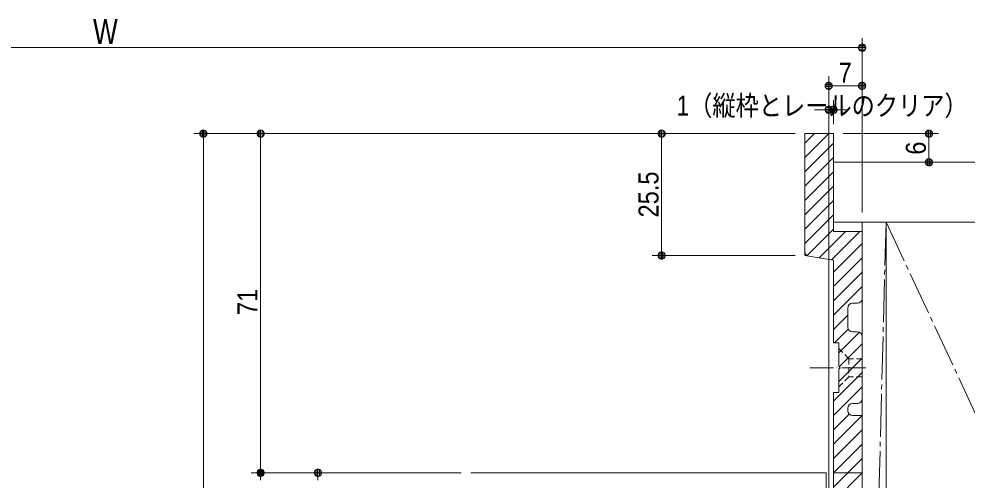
# Model space of a CAD drawing. Units: millimetres, scale not verified. Extents: x -606 to 606, y -304 to 304.
# Drawn here: x -193.4 to 5.2, y -85.5 to 11 of the extents above; entities that cross this region are included whole.
import ezdxf
from ezdxf.enums import TextEntityAlignment as Align

# ---------------------------------------------------------------- set-up
doc = ezdxf.new("R2010")
doc.units = ezdxf.units.MM
doc.header["$LTSCALE"] = 2
for name, pattern in [('CHAIN1', [8, 5, -1, 1, -1]), ('CHAIN2', [12, 9, -1, 1, -1]), ('DASHED1', [1.8, 1.2, -0.6])]:
    doc.linetypes.add(name, pattern=pattern)
for name, color, linetype, lineweight in [('0-1_3一般', 7, 'Continuous', 9), ('0-2_2寸法-1', 7, 'Continuous', 9), ('0-3_0', 7, 'Continuous', 9), ('0-5_2寸法-2', 7, 'Continuous', 9)]:
    doc.layers.add(name, color=color, linetype=linetype, lineweight=lineweight)
doc.styles.add('ＭＳ Ｐゴシック', font='')
doc.styles.get('ＭＳ Ｐゴシック').set_extended_font_data('MS PGothic')

# ---------------------------------------------------------------- blocks, each defined once
blk = doc.blocks.new('_Dot')
at = {"layer": '0-3_0'}
for p, q in [((-1, 0), (-2, 0)), ((0.978, 0.2), (-0.978, 0.2)), ((0.799, 0.6), (-0.799, 0.6)), ((0.916, -0.398), (-0.916, -0.398)), ((0.6, -0.798), (-0.6, -0.798))]:
    blk.add_line(p, q, dxfattribs=at)
for points in [[(1, 0), (0.992, 0.125), (0.969, 0.249), (0.93, 0.368), (0.876, 0.482), (0.809, 0.588), (0.729, 0.685), (0.637, 0.771), (0.536, 0.844), (0.426, 0.905), (0.309, 0.951), (0.187, 0.982), (0.063, 0.998), (-0.063, 0.998), (-0.187, 0.982), (-0.309, 0.951), (-0.426, 0.905), (-0.536, 0.844), (-0.637, 0.771), (-0.729, 0.685), (-0.809, 0.588), (-0.876, 0.482), (-0.93, 0.368), (-0.969, 0.249), (-0.992, 0.125), (-1, 0), (0, 0)], [(-1, 0), (-0.992, -0.125), (-0.969, -0.249), (-0.93, -0.368), (-0.876, -0.482), (-0.809, -0.588), (-0.729, -0.685), (-0.637, -0.771), (-0.536, -0.844), (-0.426, -0.905), (-0.309, -0.951), (-0.187, -0.982), (-0.063, -0.998), (0.063, -0.998), (0.187, -0.982), (0.309, -0.951), (0.426, -0.905), (0.536, -0.844), (0.637, -0.771), (0.729, -0.685), (0.809, -0.588), (0.876, -0.482), (0.93, -0.368), (0.969, -0.249), (0.992, -0.125), (1, 0), (0, 0)]]:
    blk.add_lwpolyline(points, close=True, dxfattribs=at)
blk = doc.blocks.new('グループ-11')
at = {"layer": '0-1_3一般'}
for p, q in [((300, -26), (300, -75.306)), ((300, -30), (304, -26)), ((300, -36), (310, -26)), ((300, -42), (312, -30)), ((300, -48), (312, -36)), ((312, -38), (601.241, -38)), ((312, -38), (312, -63)), ((300, -54), (312, -42)), ((300, -60), (312, -48)), ((300, -66), (312, -54)), ((300, -72), (312, -60)), ((601.241, -63), (312, -63)), ((324, -63), (324, -448)), ((334, -63), (324, -63)), ((334, -448), (334, -63)), ((334, -63), (334, -448)), ((514, -63), (334, -63)), ((300.978, -77.022), (312, -66)), ((306, -78), (317, -67)), ((311.143, -78.857), (323, -67)), ((312, -67), (324, -67)), ((324, -67), (324, -95)), ((312, -84), (324, -72)), ((312, -79), (301.671, -77.279)), ((312, -90), (324, -78)), ((312, -79), (312, -113.6)), ((312, -96), (324, -84)), ((312, -102), (324, -90)), ((318, -99), (318, -107)), ((318, -99), (318, -107)), ((318, -99), (318, -107)), ((322, -97), (320, -97)), ((322, -97), (320, -97)), ((322, -97), (320, -97)), ((312, -108), (318, -102)), ((312.4, -113.6), (318.183, -107.817)), ((314.2, -117.8), (322.817, -109.183)), ((320, -109), (322, -109)), ((320, -109), (322, -109)), ((320, -109), (322, -109)), ((324, -111), (324, -137)), ((324, -111), (324, -137)), ((324, -111), (324, -137)), ((314.2, -113.6), (312, -113.6)), ((314.2, -123.4), (314.2, -113.6)), ((314.4, -123.6), (324, -114)), ((314.2, -129.8), (324, -120)), ((312, -138), (324, -126)), ((314.2, -123.4), (314.8, -124)), ((314.2, -124.6), (314.8, -124)), ((314.2, -134.4), (314.2, -124.6)), ((312, -144), (324, -132)), ((312, -134.4), (314.2, -134.4)), ((312, -134.4), (312, -168)), ((322, -139), (320, -139)), ((322, -139), (320, -139)), ((322, -139), (320, -139)), ((318, -141), (318, -142)), ((318, -141), (318, -142)), ((318, -141), (318, -142)), ((312, -150), (318.591, -143.409)), ((312, -156), (324, -144)), ((320, -144), (324, -144)), ((324, -144), (324, -168)), ((312, -162), (324, -150)), ((312, -168), (324, -156)), ((318, -168), (324, -162)), ((312, -168), (324, -168)), ((312, -174), (318, -168)), ((312, -180), (324, -168)), ((324, -168), (324, -192))]:
    blk.add_line(p, q, dxfattribs=at)
at = {"layer": '0-1_3一般', "linetype": 'CHAIN2'}
for q in [(324, -448), (514, -448)]:
    blk.add_line((334, -63), q, dxfattribs=at)
at = {"layer": '0-1_3一般', "linetype": 'DASHED1'}
for p, q in [((300, -77), (300, -75.306)), ((300, -77), (301.671, -77.279)), ((318.4, -120.2), (314.2, -116)), ((324, -120.2), (318.4, -120.2)), ((318.4, -120.2), (318.4, -127.8)), ((318.4, -127.8), (314.2, -132)), ((324, -127.8), (318.4, -127.8))]:
    blk.add_line(p, q, dxfattribs=at)
at = {"layer": '0-1_3一般', "linetype": 'CHAIN1'}
for p, q in [((302.035, -124), (314.035, -124)), ((325.559, -124), (313.359, -124))]:
    blk.add_line(p, q, dxfattribs=at)
at = {"layer": '0-1_3一般'}
for points in [[(300, -26), (312, -26), (312, -67)], [(300, -75.306), (300, -26), (312, -26), (312, -67), (324, -67), (324, -95)], [(300, -75.306), (300, -26), (312, -26), (312, -67), (324, -67), (324, -95)], [(320, -144), (324, -144), (324, -168), (312, -168), (312, -134.4), (314.2, -134.4), (314.2, -124.6), (314.8, -124), (314.2, -123.4), (314.2, -113.6), (312, -113.6), (312, -79), (301.671, -77.279)], [(320, -144), (324, -144), (324, -168), (312, -168), (312, -134.4), (314.2, -134.4), (314.2, -124.6), (314.8, -124), (314.2, -123.4), (314.2, -113.6), (312, -113.6), (312, -79), (301.671, -77.279)], [(309, -256), (309, -168), (160, -168)], [(301.671, -437.721), (312, -436), (312, -398.4), (314.2, -398.4), (314.2, -388.6), (314.8, -388), (314.2, -387.4), (314.2, -377.6), (312, -377.6), (312, -222.4), (314.2, -222.4), (314.2, -212.6), (314.8, -212), (314.2, -211.4), (314.2, -201.6), (312, -201.6), (312, -168), (324, -168)], [(301.671, -437.721), (312, -436), (312, -398.4), (314.2, -398.4), (314.2, -388.6), (314.8, -388), (314.2, -387.4), (314.2, -377.6), (312, -377.6), (312, -222.4), (314.2, -222.4), (314.2, -212.6), (314.8, -212), (314.2, -211.4), (314.2, -201.6), (312, -201.6), (312, -168), (324, -168)], [(324, -168), (312, -168), (312, -201.6)], [(324, -168), (324, -192), (320, -192)], [(324, -168), (324, -192), (320, -192)]]:
    blk.add_lwpolyline(points, dxfattribs=at)
for centre, start, end in [((302, -75.306), 180, 260.53768), ((302, -75.306), 180, 260.53768), ((302, -75.306), 180, 260.53768), ((322, -95), 270, 0), ((322, -95), 270, 0), ((322, -95), 270, 0), ((320, -99), 90, 180), ((320, -99), 90, 180), ((320, -99), 90, 180), ((320, -107), 180, 270), ((320, -107), 180, 270), ((320, -107), 180, 270), ((322, -111), 0, 90), ((322, -111), 360, 90), ((322, -111), 0, 90), ((320, -141), 90, 180), ((320, -141), 90, 180), ((320, -141), 90, 180), ((322, -137), 270, 0), ((322, -137), 270, 0), ((322, -137), 270, 0), ((320, -142), 180, 270), ((320, -142), 180, 270), ((320, -142), 180, 270)]:
    blk.add_arc(centre, 2, start, end, dxfattribs=at)

msp = doc.modelspace()

# ---------------------------------------------------------------- linework, layer by layer
at = {"layer": '0-2_2寸法-1'}
for p, q in [((-16.75, -1), (-16.75, 7)), ((-332.249, 5), (-18.251, 5)), ((-23.75, -174.3), (-23.75, -1)), ((-16.75, -29.5), (-16.75, -1)), ((-18.251, -3), (-22.249, -3)), ((-144.75, -13), (-156.75, -13)), ((-60.75, -13), (-144.75, -13)), ((-30.75, -13), (-60.75, -13)), ((-20.75, -13), (-0.75, -13)), ((-154.75, -14.501), (-154.75, -240.999)), ((-142.75, -82.499), (-142.75, -14.501)), ((-58.75, -36.999), (-58.75, -14.501)), ((-2.75, -14.501), (-2.75, -17.499)), ((-20.75, -19), (-0.75, -19)), ((-30.75, -38.5), (-60.75, -38.5)), ((-132.75, -84), (-144.75, -84)), ((-132.75, -84), (-144.75, -84)), ((-100.75, -84), (-132.75, -84))]:
    msp.add_line(p, q, dxfattribs=at)
at = {"layer": '0-5_2寸法-2'}
for p, q in [((-23.75, -6), (-23.73, -6)), ((-22.75, -11), (-22.75, -6)), ((-25.251, -8), (-26.751, -8)), ((-22.75, -8), (-23.75, -8)), ((-21.249, -8), (-19.749, -8))]:
    msp.add_line(p, q, dxfattribs=at)

# ---------------------------------------------------------------- block references
at = {"layer": '0-1_3一般', "xscale": 0.5, "yscale": 0.5}
msp.add_blockref('グループ-11', (-178.75, 0), dxfattribs=at)
at = {"layer": '0-2_2寸法-1', "xscale": 0.7503418, "yscale": 0.7503418}
for p in [(-16.75, 5), (-16.75, -3)]:
    msp.add_blockref('_Dot', p, dxfattribs=at)
for p, rotation in [((-23.75, -3), 180), ((-154.75, -13), 90), ((-142.75, -13), 90), ((-58.75, -13), 90), ((-2.75, -13), 90), ((-2.75, -19), 270), ((-58.75, -38.5), 270), ((-142.75, -84), 270), ((-142.75, -84), 90), ((-130.75, -84), 90)]:
    msp.add_blockref('_Dot', p, dxfattribs=dict(at, rotation=rotation))
at = {"layer": '0-5_2寸法-2', "xscale": 0.7503418, "yscale": 0.7503418}
msp.add_blockref('_Dot', (-23.75, -8), dxfattribs=at)
at = {"layer": '0-5_2寸法-2', "xscale": 0.7503418, "yscale": 0.7503418, "rotation": 180}
msp.add_blockref('_Dot', (-22.75, -8), dxfattribs=at)

# ---------------------------------------------------------------- texts
at = {"layer": '0-2_2寸法-1', "style": 'ＭＳ Ｐゴシック'}
for s, height, width, p in [('W', 5.241, 0.8, (-177.857, 4.192)), ('7', 4.194, 0.9, (-21.667, -3.606))]:
    msp.add_text(s, height=height, dxfattribs=dict(at, width=width)).set_placement(p, align=Align.BOTTOM_LEFT)
at = {"layer": '0-2_2寸法-1', "style": 'ＭＳ Ｐゴシック', "width": 0.9}
for s, p in [('6', (-2.144, -17.405)), ('25.5', (-58.144, -30.536)), ('71', (-142.155, -50.97))]:
    msp.add_text(s, height=4.194, rotation=90, dxfattribs=at).set_placement(p, align=Align.BOTTOM_LEFT)
at = {"layer": '0-5_2寸法-2', "style": 'ＭＳ Ｐゴシック', "width": 0.85}
msp.add_text('1（縦枠とレールのクリア）', height=4.193, dxfattribs=at).set_placement((-55.574, -10.486), align=Align.BOTTOM_LEFT)

doc.saveas('drawing.dxf')
